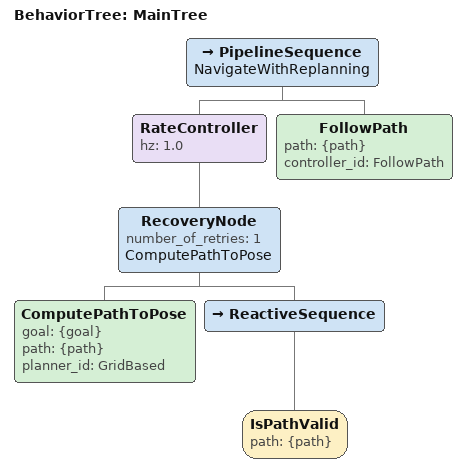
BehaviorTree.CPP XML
<root main_tree_to_execute="MainTree">
    <BehaviorTree ID="MainTree">
                    <PipelineSequence name="NavigateWithReplanning">
            <RateController hz="1.0">
                <RecoveryNode number_of_retries="1" name="ComputePathToPose">
                    <ComputePathToPose goal="{goal}" path="{path}" planner_id="GridBased"/>
                    <ReactiveSequence>
                        <IsPathValid path="{path}"/>
                    </ReactiveSequence>
               </RecoveryNode>
         </RateController>
             <FollowPath path="{path}" controller_id="FollowPath"/>
     </PipelineSequence>
    </BehaviorTree>
</root>
